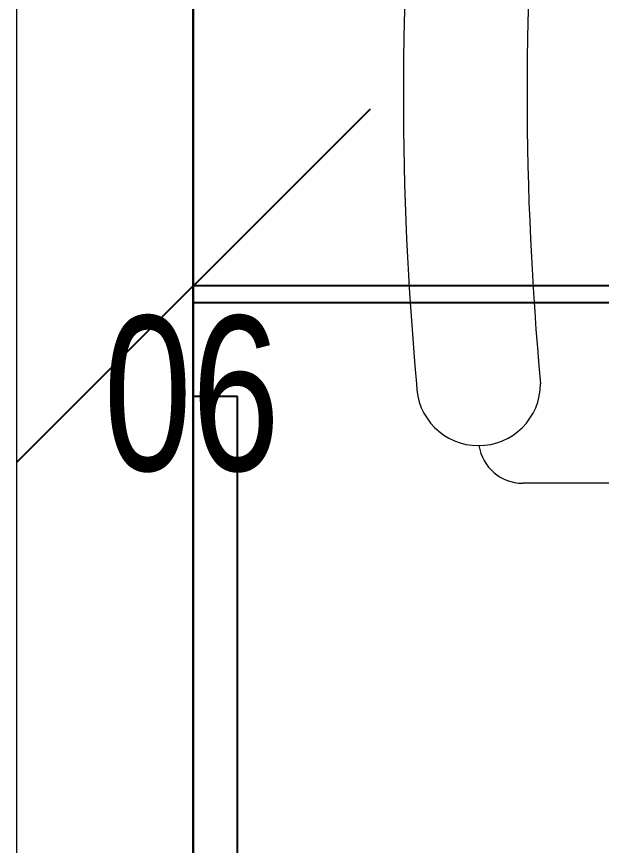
# Model space of a CAD drawing. Extents: x -560814 to 57327, y -29287 to 19916.
# Drawn here: x 34876 to 35206.9, y -4117.3 to -3648.2 of the extents above; entities that cross this region are included whole.
import ezdxf

# ---------------------------------------------------------------- set-up
doc = ezdxf.new("R2010")
doc.units = 0
doc.header["$LTSCALE"] = 0.25
doc.linetypes.add('DASHDOT', pattern=[25.4, 12.7, -6.35, 0, -6.35])
for name, color, linetype, lineweight in [('01-First Floor$0$72_EGR_EQP_TAG', 142, 'Continuous', 5), ('01-First Floor$0$LOADING', 253, 'Continuous', 5), ('01-First Floor$0$Walls', 251, 'Continuous', 5), ('E-LITE-CLNG-CNDT', 6, 'DASHDOT', 35), ('T-DATA-DIM', 251, 'DASHDOT', 25)]:
    doc.layers.add(name, color=color, linetype=linetype, lineweight=lineweight)
doc.layers.add('01-First Floor$0$FALSE CEILING', color=251, linetype='Continuous')
doc.styles.add('01-First Floor$0$X3G_ENTITY_257CFD', font='swisscl.ttf', dxfattribs={"height": 200})
doc.styles.add('DC_SIMPLEX', font='SIMPLEX.shx', dxfattribs={"width": 0.7})
doc.dimstyles.new('DevCad-MM', dxfattribs={"dimscale": 0.01, "dimtxt": 2, "dimasz": 2, "dimexe": 1, "dimexo": 1, "dimgap": 0.6, "dimtad": 1, "dimdec": 0, "dimrnd": 10, "dimzin": 1, "dimdsep": 46, "dimtxsty": 'DC_SIMPLEX', "dimblk1": 'OBLIQUE', "dimblk2": 'OBLIQUE', "dimsah": 1, "dimcen": 3, "dimclrd": 256, "dimclre": 256, "dimclrt": 45, "dimadec": 0, "dimazin": 0, "dimtfac": 1, "dimtdec": 0, "dimtix": 1, "dimtmove": 2, "dimatfit": 2, "dimldrblk": 'OBLIQUE', "dimfxl": 1, "dimtolj": 1, "dimtzin": 0, "dimarcsym": 0})

# ---------------------------------------------------------------- blocks, each defined once
blk = doc.blocks.new('01-First Floor$0$GF21018-P')
at = {"color": 0}
blk.add_line((0.2204937210156821, 0.4756307261486727), (0.2204937210156821, 0.0674977280054634), dxfattribs=at)
for centre, radius, start, end in [((-4.0174444003e-06, 1.846735474002139), 1.776735474005004, 264.6945553321505, 275.3052680112835), ((0.1640881380565453, 0.0424977280054613), 0.0351139560901341, 270.0000000000001, 90), ((0.1954937210156835, 0.0674977280054634), 0.025, 278.5279241468623, 360), ((-3.2405935642e-06, 1.831363171438854), 1.831363171441721, 264.8532206013883, 275.1469821681523)]:
    blk.add_arc(centre, radius, start, end, dxfattribs=at)
blk = doc.blocks.new('01-First Floor')
at = {"layer": '01-First Floor$0$FALSE CEILING', "linetype": 'Continuous'}
blk.add_line((34975.99999988344, -3810.000000013696), (38475.99999988297, -3810.000000013696), dxfattribs=at)
at = {"layer": '01-First Floor$0$FALSE CEILING'}
blk.add_lwpolyline([(34975.99999988344, -2810.000000013663), (38475.99999988297, -2810.000000013663), (38475.99999988297, -6810.000000013692), (34975.99999988344, -6810.000000013692)], close=True, dxfattribs=at)
at = {"layer": '01-First Floor$0$FALSE CEILING', "elevation": -0.1044575171764793}
blk.add_lwpolyline([(35000.99999988321, -3863.166903583492), (34975.99999988321, -3863.166903583492), (34975.99999988321, -4369.166903464283), (35000.99999988321, -4369.166903464283), (35000.99999988321, -3863.166903583492)], dxfattribs=at)
at = {"layer": '01-First Floor$0$LOADING', "elevation": -0.1044575172348517}
blk.add_lwpolyline([(35000.99999988318, -3863.166903583493), (34975.99999988318, -3863.166903583493), (34975.99999988318, -4369.166903464284), (35000.99999988318, -4369.166903464284), (35000.99999988318, -3863.166903583493)], dxfattribs=at)
at = {"layer": '01-First Floor$0$Walls'}
for p, q in [((34875.99999988341, -2710.000000013722), (34875.99999988341, -4480.000000000757)), ((34975.99999988318, -2810.000000013693), (34975.99999988318, -4480.000000000757))]:
    blk.add_line(p, q, dxfattribs=at)
at = {"layer": '01-First Floor$0$LOADING', "extrusion": (-7.774263848676227e-06, 2.240207019314476e-05, 0.9999999997188541), "xscale": 1000.000000000001, "yscale": 1000.000000000001, "zscale": 1000.000000000001, "rotation": 269.9985892449479}
blk.add_blockref('01-First Floor$0$GF21018-P', (35094.86266732399, -3691.836037932298, -0.4781199690424237), dxfattribs=at)
at = {"layer": '01-First Floor$0$72_EGR_EQP_TAG', "insert": (34975.1177014703, -3817.682047743889, -0.1044575172348517), "char_height": 87.47307164393662, "attachment_point": 2, "style": '01-First Floor$0$X3G_ENTITY_257CFD'}
blk.add_mtext('06', dxfattribs=at)
blk = doc.blocks.new('_OBLIQUE')
at = {"color": 0, "linetype": 'ByBlock'}
blk.add_line((-0.5, -0.5), (0.5, 0.5), dxfattribs=at)
blk = doc.blocks.new('*D183')
at = {"layer": 'Defpoints', "color": 0, "linetype": 'Continuous', "transparency": 16777216}
for p in [(34975.99999988318, -3113.093665252372), (35994.83676602902, -3113.093665252372), (34975.99999988318, -3800.627147566498)]:
    blk.add_point(p, dxfattribs=at)
at = {"layer": 'T-DATA-DIM', "linetype": 'Continuous', "lineweight": -2, "transparency": 16777216}
for p, q in [((34975.99999988318, -3213.093665252372), (34975.99999988318, -3900.627147566498)), ((35994.83676602902, -3213.093665252372), (35994.83676602902, -3900.627147566498)), ((35994.83676602902, -3800.627147566498), (34975.99999988318, -3800.627147566498))]:
    blk.add_line(p, q, dxfattribs=at)
at = {"layer": 'T-DATA-DIM', "linetype": 'Continuous', "lineweight": -2, "transparency": 16777216, "xscale": 200, "yscale": 200, "zscale": 200, "rotation": 180}
blk.add_blockref('_OBLIQUE', (34975.99999988318, -3800.627147566498), dxfattribs=at)
at = {"layer": 'T-DATA-DIM', "linetype": 'Continuous', "lineweight": -2, "transparency": 16777216, "xscale": 200, "yscale": 200, "zscale": 200}
blk.add_blockref('_OBLIQUE', (35994.83676602902, -3800.627147566498), dxfattribs=at)
at = {"layer": 'T-DATA-DIM', "color": 45, "linetype": 'Continuous', "transparency": 16777216, "insert": (35485.41838295609, -3640.627147566498), "char_height": 200, "attachment_point": 5, "style": 'DC_SIMPLEX'}
blk.add_mtext('\\A1;1020', dxfattribs=at)

msp = doc.modelspace()

# ---------------------------------------------------------------- block references
at = {"layer": 'E-LITE-CLNG-CNDT'}
msp.add_blockref('01-First Floor', (0, 0), dxfattribs=at)

# ---------------------------------------------------------------- dimensions: what is measured, and where the dimension line sits
at = {"layer": 'T-DATA-DIM', "linetype": 'Continuous'}
dim = msp.add_linear_dim(base=(34975.99999988318, -3800.627147566498), p1=(35994.83676602902, -3113.093665252372), p2=(34975.99999988318, -3113.093665252372), dimstyle='DevCad-MM', dxfattribs=at)
dim.commit()
dim.dimension.update_dxf_attribs({"geometry": '*D183', "text_midpoint": (35485.41838295609, -3640.627147566498)})

doc.saveas('drawing.dxf')
